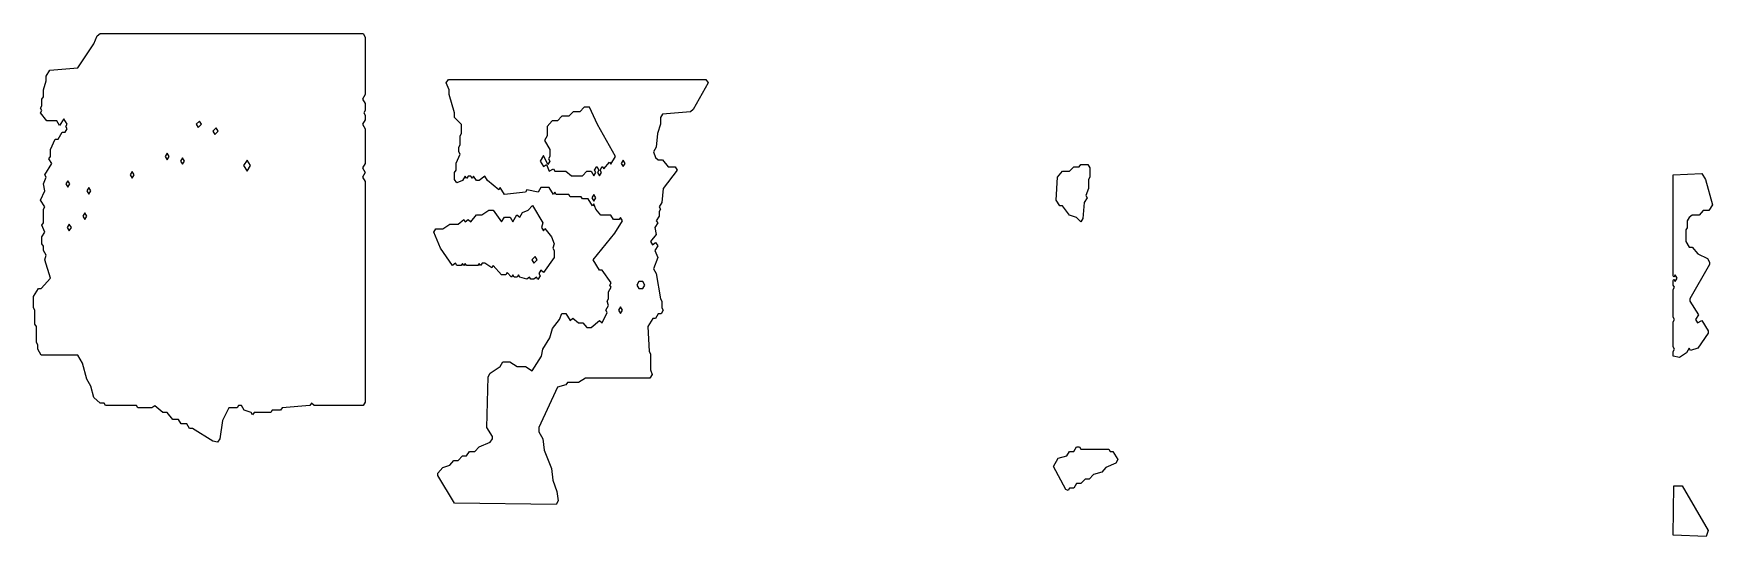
# Model space of a CAD drawing. Header units: millimetres. Extents: x 0 to 4680, y 0 to 600.
# Drawn here: x 2680 to 4680, y 0 to 600 of the extents above; entities outside this region: 3.
import ezdxf

# ---------------------------------------------------------------- set-up
doc = ezdxf.new("R2010")
doc.units = ezdxf.units.MM
doc.layers.add('M', color=7, linetype='Continuous')

msp = doc.modelspace()

# ---------------------------------------------------------------- linework, layer by layer
at = {"layer": 'M'}
for points in [[(2821, 153.3), (2804.2, 153.3), (2802.6, 156.1), (2765.9, 156.1), (2764.2, 158.8), (2759.2, 158.8), (2751.7, 165.7), (2748.4, 179.4), (2743.4, 187.6), (2738.4, 206.8), (2732.6, 216.3), (2689.2, 216.3), (2685, 223.2), (2685, 228.7), (2683.3, 231.4), (2683.3, 250.6), (2681.7, 253.3), (2681.7, 269.8), (2680, 272.5), (2680, 286.3), (2685.9, 295.9), (2689.2, 295.9), (2700, 308.2), (2693.3, 330), (2695, 335.5), (2691.7, 341), (2691.7, 346.4), (2690, 349.2), (2690, 357.5), (2693.3, 362.9), (2690, 371.1), (2691.7, 373.9), (2691.7, 390.3), (2693.3, 393), (2688.3, 401.2), (2693.3, 412.2), (2691.7, 420.4), (2695, 428.6), (2693.3, 431.4), (2701.7, 445), (2698.3, 450.5), (2700, 453.3), (2700, 461.5), (2705.9, 473.9), (2709.2, 473.9), (2714.2, 482.1), (2717.6, 482.1), (2720, 486.1), (2718.3, 488.9), (2720, 491.6), (2715.9, 498.2), (2710.9, 490), (2707.6, 495.6), (2695.9, 495.6), (2688.3, 505.3), (2690, 508), (2688.3, 510.8), (2690, 513.5), (2690, 521.7), (2691.7, 524.5), (2691.7, 532.7), (2695, 543.6), (2695, 549.1), (2699.2, 556), (2732.6, 558.8), (2751.7, 587.5), (2755.9, 597.1), (2759.2, 599.8), (3072.7, 599.8), (3075.2, 595.7), (3075.2, 527.2), (3071.9, 521.7), (3075.2, 516.3), (3075.2, 508), (3073.6, 505.3), (3075.2, 502.6), (3075.2, 497), (3071.9, 491.6), (3075.2, 486.1), (3075.2, 445), (3071.9, 439.6), (3075.2, 434.1), (3071.9, 428.6), (3075.2, 423.2), (3075.2, 160.3), (3072.7, 156.1), (3014.2, 156.1), (3011, 158.8), (3009.3, 156.1), (2976, 153.3), (2974.3, 150.6), (2964.3, 150.6), (2962.7, 147.9), (2942.7, 147.9), (2940.9, 145), (2939.2, 147.9), (2930.9, 150.6), (2927.6, 156.1), (2924.3, 156.1), (2922.7, 153.3), (2912.7, 153.3), (2905.2, 138.3), (2901.9, 116.4), (2899.3, 112.3), (2893.4, 113.6), (2869.3, 128.7), (2865.9, 128.7), (2862.6, 134.2), (2855.9, 134.2), (2852.6, 139.6), (2845.9, 139.6), (2839.2, 147.9), (2834.2, 147.9), (2824.3, 156), (2821, 153.3)], [(3190.9, 96), (3195.9, 96), (3199.2, 101.5), (3205.9, 101.5), (3210.9, 107), (3224.2, 112.4), (3226.7, 116.5), (3226.7, 119.2), (3220, 130.1), (3221.7, 190.4), (3224.2, 194.6), (3235.9, 202.8), (3239.2, 208.3), (3247.6, 208.3), (3256, 202.8), (3266, 202.8), (3274.2, 197.4), (3285, 215.1), (3286.7, 223.3), (3295, 237), (3298.4, 247.9), (3306.7, 258.9), (3309.2, 265.8), (3314.3, 265.8), (3319.3, 257.6), (3322.6, 260.4), (3329.3, 254.8), (3334.3, 254.8), (3339.3, 249.4), (3344.2, 249.4), (3354.3, 257.6), (3357.6, 254.9), (3363.3, 267.1), (3361.7, 269.8), (3365, 275.3), (3363.3, 280.8), (3365, 283.5), (3365, 291.7), (3368.3, 297.2), (3366.7, 299.9), (3368.3, 302.7), (3357.6, 317.6), (3354.2, 317.6), (3346.7, 330.1), (3372.5, 361.6), (3381.7, 376.6), (3379.3, 380.5), (3377.7, 377.9), (3370.9, 377.9), (3367.6, 383.3), (3355.9, 383.3), (3350, 390.2), (3347.6, 396.9), (3345.9, 394.2), (3340.9, 402.5), (3334.2, 402.5), (3332.6, 405.2), (3319.2, 405.2), (3317.6, 408), (3302.6, 408), (3300.9, 410.6), (3299.3, 407.9), (3294.2, 416.2), (3284.3, 416.2), (3281, 410.7), (3267.7, 413.4), (3266, 410.7), (3240.9, 408), (3235.9, 416.1), (3234.3, 413.4), (3220.9, 424.4), (3217.6, 429.8), (3211, 424.4), (3207.6, 424.4), (3204.3, 429.8), (3202.6, 427.1), (3200.9, 429.9), (3197.7, 429.9), (3195.9, 427.1), (3194.3, 429.8), (3191, 424.4), (3184.2, 421.6), (3181.7, 425.8), (3181.7, 434.1), (3183.3, 436.9), (3183.3, 445.1), (3188.3, 456), (3186.7, 458.7), (3186.7, 464.2), (3188.3, 467), (3188.3, 477.9), (3190, 480.7), (3190, 491.5), (3181.7, 499.8), (3181.7, 505.3), (3175, 527.2), (3175, 532.6), (3171.7, 540.9), (3174.2, 545.1), (3481, 545.1), (3483.6, 540.9), (3466, 509.3), (3462.7, 506.6), (3429.3, 503.8), (3426.9, 499.8), (3426.9, 491.6), (3423.5, 480.6), (3421.9, 464.2), (3418.6, 458.7), (3421, 451.9), (3424.3, 449.3), (3429.3, 449.3), (3436, 441), (3444.3, 441), (3446.9, 436.8), (3430.2, 414.9), (3428.5, 398.5), (3425.2, 393), (3426.9, 390.3), (3425.2, 387.5), (3425.2, 382), (3421.9, 376.6), (3423.6, 373.9), (3420.2, 368.4), (3421.9, 360.1), (3415.2, 351.9), (3417.6, 348), (3421, 350.7), (3423.6, 346.5), (3420.2, 341), (3423.6, 332.8), (3418.6, 319.1), (3421.9, 313.6), (3426.9, 283.5), (3428.5, 280.8), (3428.5, 272.6), (3430.2, 269.8), (3427.7, 265.6), (3424.3, 265.6), (3421, 260.1), (3417.7, 260.1), (3411.9, 250.6), (3413.5, 220.5), (3415.2, 217.8), (3415.2, 198.6), (3416.9, 193.1), (3414.3, 188.9), (3337.6, 188.9), (3329.3, 183.5), (3316, 183.5), (3314.3, 180.7), (3304.4, 178), (3281.9, 130.1), (3281.9, 124.7), (3286.9, 116.5), (3288.5, 102.8), (3296.9, 80.9), (3298.5, 67.2), (3303.5, 53.5), (3305.2, 42.5), (3302.7, 38.3), (3181.7, 39.7), (3161.7, 72.6), (3161.7, 75.4), (3167.6, 82.3), (3175.9, 85.1), (3180.9, 90.6), (3185.9, 90.6), (3190.9, 96)], [(3339.2, 435.6), (3344.3, 435.6), (3347.6, 430.2), (3350, 434.1), (3348.3, 436.8), (3350.9, 441.1), (3353.6, 436.8), (3351.9, 434.1), (3354.3, 430.2), (3356.7, 434.1), (3355, 436.8), (3357.6, 441.1), (3359.3, 438.4), (3366, 446.6), (3367.6, 443.9), (3373.3, 453.3), (3351.7, 491.5), (3342.5, 512), (3336, 512), (3331, 506.6), (3322.7, 506.6), (3317.7, 501.1), (3309.3, 501.1), (3304.3, 495.6), (3297.7, 495.6), (3291.9, 488.8), (3291.9, 477.9), (3288.6, 472.4), (3295.2, 461.5), (3295.2, 453.2), (3293.6, 450.5), (3295.2, 447.8), (3292.6, 443.5), (3287.6, 454.4), (3283.6, 447.8), (3287.6, 441.1), (3291, 443.8), (3294.3, 435.6), (3299.3, 438.3), (3301, 435.6), (3314.3, 435.6), (3321, 430.1), (3334.2, 430.1), (3339.2, 435.6)], [(2880, 491.6), (2877.6, 495.5), (2873.6, 491.6), (2876, 487.6), (2880, 491.6)], [(2897.6, 487.3), (2893.6, 483.4), (2896, 479.4), (2900, 483.4), (2897.6, 487.3)], [(2836.9, 453.3), (2839.3, 449.3), (2841.7, 453.3), (2839.3, 457.2), (2836.9, 453.3)], [(2857.6, 443.9), (2860, 447.8), (2857.6, 451.7), (2855.2, 447.8), (2857.6, 443.9)], [(2938.3, 442.3), (2934.3, 449), (2930.2, 442.3), (2934.3, 435.7), (2938.3, 442.3)], [(3385, 445), (3382.6, 449), (3380.2, 445), (3382.6, 441.1), (3385, 445)], [(3922.6, 380.6), (3914.2, 383.4), (3905.9, 394.3), (3902.6, 394.3), (3898.3, 401.2), (3900, 428.7), (3905.9, 435.6), (3914.2, 435.6), (3919.2, 441), (3925.9, 441), (3927.6, 443.8), (3936, 443.8), (3938.5, 439.6), (3938.5, 428.6), (3936.9, 425.8), (3936.9, 414.9), (3933.6, 406.7), (3935.2, 404), (3931.9, 398.5), (3930.2, 379.3), (3927.6, 375.1), (3922.6, 380.6)], [(2718.6, 420.4), (2720.9, 416.5), (2723.3, 420.4), (2720.9, 424.3), (2718.6, 420.4)], [(2797.6, 435.3), (2795.2, 431.4), (2797.6, 427.4), (2800, 431.4), (2797.6, 435.3)], [(4633.3, 215), (4633.3, 220.5), (4635, 223.3), (4633.3, 226), (4633.3, 256.1), (4635, 258.9), (4633.3, 261.6), (4633.3, 294.5), (4635, 297.2), (4633.3, 299.9), (4633.3, 305.4), (4634.3, 307), (4635.9, 304.2), (4638.3, 308.1), (4635.9, 312.1), (4634.3, 309.3), (4633.3, 310.8), (4633.3, 431.4), (4667.7, 432.8), (4671.9, 425.9), (4680.2, 395.7), (4676, 388.8), (4669.3, 388.8), (4664.3, 383.3), (4656, 383.3), (4652.7, 380.6), (4650.2, 376.6), (4650.2, 368.3), (4648.5, 365.6), (4648.5, 352), (4652.7, 345.2), (4656, 345.2), (4662.7, 337), (4674.3, 331.5), (4676.9, 327.3), (4676.9, 324.5), (4653.5, 283.5), (4653.5, 280.8), (4663.6, 264.3), (4660.2, 258.9), (4662.6, 254.9), (4667.6, 257.6), (4675.2, 245.2), (4675.2, 242.4), (4662.7, 224.5), (4654.2, 221.8), (4652.6, 224.4), (4649.4, 219.1), (4641, 213.6), (4633.3, 215)], [(2745.9, 408.3), (2748.3, 412.2), (2745.9, 416.1), (2743.6, 412.2), (2745.9, 408.3)], [(3345.2, 404), (3347.6, 400.1), (3350, 404), (3347.6, 407.9), (3345.2, 404)], [(2743.3, 382.1), (2740.9, 386), (2738.6, 382.1), (2740.9, 378.2), (2743.3, 382.1)], [(3249.3, 309.3), (3244.3, 314.8), (3242.7, 312.1), (3237.6, 312.1), (3227.6, 323), (3226, 320.3), (3217.6, 325.8), (3214.3, 325.8), (3212.6, 323), (3210.9, 325.7), (3209.3, 323.1), (3195.9, 323.1), (3194.3, 325.7), (3192.6, 323), (3190.9, 325.7), (3189.3, 323.1), (3184.2, 323.1), (3182.6, 325.8), (3179.3, 323.1), (3165, 343.7), (3156.7, 362.9), (3159.2, 367.1), (3167.6, 367.1), (3175.9, 372.6), (3185.9, 372.6), (3192.6, 378.1), (3194.3, 375.4), (3197.6, 378.1), (3200.9, 375.4), (3207.6, 383.5), (3214.2, 383.5), (3222.6, 389), (3227.7, 389), (3237.6, 375.4), (3240.9, 380.8), (3247.7, 380.8), (3250.9, 375.4), (3255.9, 383.6), (3259.3, 380.8), (3262.5, 386.3), (3269.2, 389), (3274.3, 394.6), (3286.9, 373.9), (3285.2, 368.4), (3287.6, 364.5), (3289.3, 367.2), (3296.9, 357.5), (3300.2, 349.2), (3298.6, 343.7), (3300.2, 341), (3300.2, 332.7), (3287.6, 314.8), (3284.3, 317.6), (3281.9, 313.6), (3283.6, 310.9), (3280.9, 306.6), (3279.3, 309.4), (3276, 306.7), (3272.6, 306.7), (3270.9, 309.4), (3267.6, 306.7), (3259.2, 309.4), (3257.6, 312.1), (3256, 309.4), (3252.6, 309.4), (3250.9, 312.1), (3249.3, 309.3)], [(2722.6, 372.3), (2720.2, 368.4), (2722.6, 364.5), (2725, 368.4), (2722.6, 372.3)], [(283.4, 267), (281.7, 272.6), (286.7, 280.8), (284.3, 284.7), (281, 279.3), (271, 276.6), (269.3, 273.7), (262.6, 284.7), (261, 281.9), (250, 297.2), (255, 305.4), (253.3, 308.1), (264.3, 320.6), (269.3, 312.3), (272.7, 312.3), (286, 295.9), (289.3, 295.9), (299.3, 282.2), (307.7, 276.7), (311.9, 269.8), (309.3, 265.5), (307.6, 268.2), (306, 265.6), (297.6, 265.6), (295.9, 268.3), (292.6, 265.5), (289.3, 271), (286, 265.6), (283.4, 267)], [(3276, 326.1), (3280, 330.1), (3277.6, 334), (3273.6, 330), (3276, 326.1)], [(3401, 295.9), (3405.9, 295.9), (3408.3, 299.9), (3405.9, 303.9), (3401, 303.9), (3398.6, 299.9), (3401, 295.9)], [(3376.9, 269.8), (3379.3, 265.9), (3381.7, 269.8), (3379.3, 273.7), (3376.9, 269.8)], [(254.2, 186.2), (252.6, 188.9), (245.9, 188.9), (242.6, 194.4), (235.9, 194.4), (231.7, 201.4), (235.9, 208.3), (239.3, 208.3), (240.9, 205.7), (245, 212.3), (243.3, 217.8), (245, 223.3), (262.6, 249.4), (266.9, 245.2), (268.5, 220.5), (270.2, 217.8), (270.2, 201.4), (273.5, 195.9), (273.5, 184.9), (271, 180.7), (254.2, 186.2)], [(1.7, 130.1), (0, 132.9), (5, 143.9), (5, 152.1), (9.2, 159), (37.6, 159), (48.4, 176.8), (53.4, 190.4), (59.2, 200.1), (67.6, 197.4), (72.6, 208.3), (79.2, 205.6), (80.9, 208.4), (82.6, 205.7), (84.3, 208.4), (86, 205.5), (99.3, 202.8), (101, 200.1), (112.7, 200.1), (115.2, 195.9), (115.2, 168.5), (107.7, 158.8), (101, 156.1), (91, 145.1), (70.9, 147.9), (65.9, 156), (59.3, 147.9), (49.3, 147.9), (47.7, 145.1), (42.7, 145.1), (37.7, 139.6), (26, 139.6), (21, 134.2), (11, 134.2), (9.3, 131.4), (1.7, 130.1)], [(3910, 56.2), (3895, 83.6), (3900.9, 93.3), (3910.9, 96), (3914.2, 101.5), (3919.2, 101.5), (3922.6, 107), (3926, 107), (3927.7, 104.3), (3961, 104.3), (3962.7, 101.5), (3966, 101.5), (3971.9, 91.8), (3969.3, 87.6), (3957.7, 82.2), (3952.7, 76.7), (3942.7, 73.9), (3937.7, 68.5), (3932.7, 68.5), (3927.7, 63), (3922.7, 63), (3919.3, 57.5), (3914.3, 57.5), (3912.6, 54.7), (3910, 56.2)], [(4633.3, 1.4), (4634.2, 60.4), (4644.3, 60.4), (4675.2, 7), (4672.7, 0), (4633.3, 1.4)]]:
    msp.add_lwpolyline(points, close=True, dxfattribs=at)

doc.saveas('drawing.dxf')
